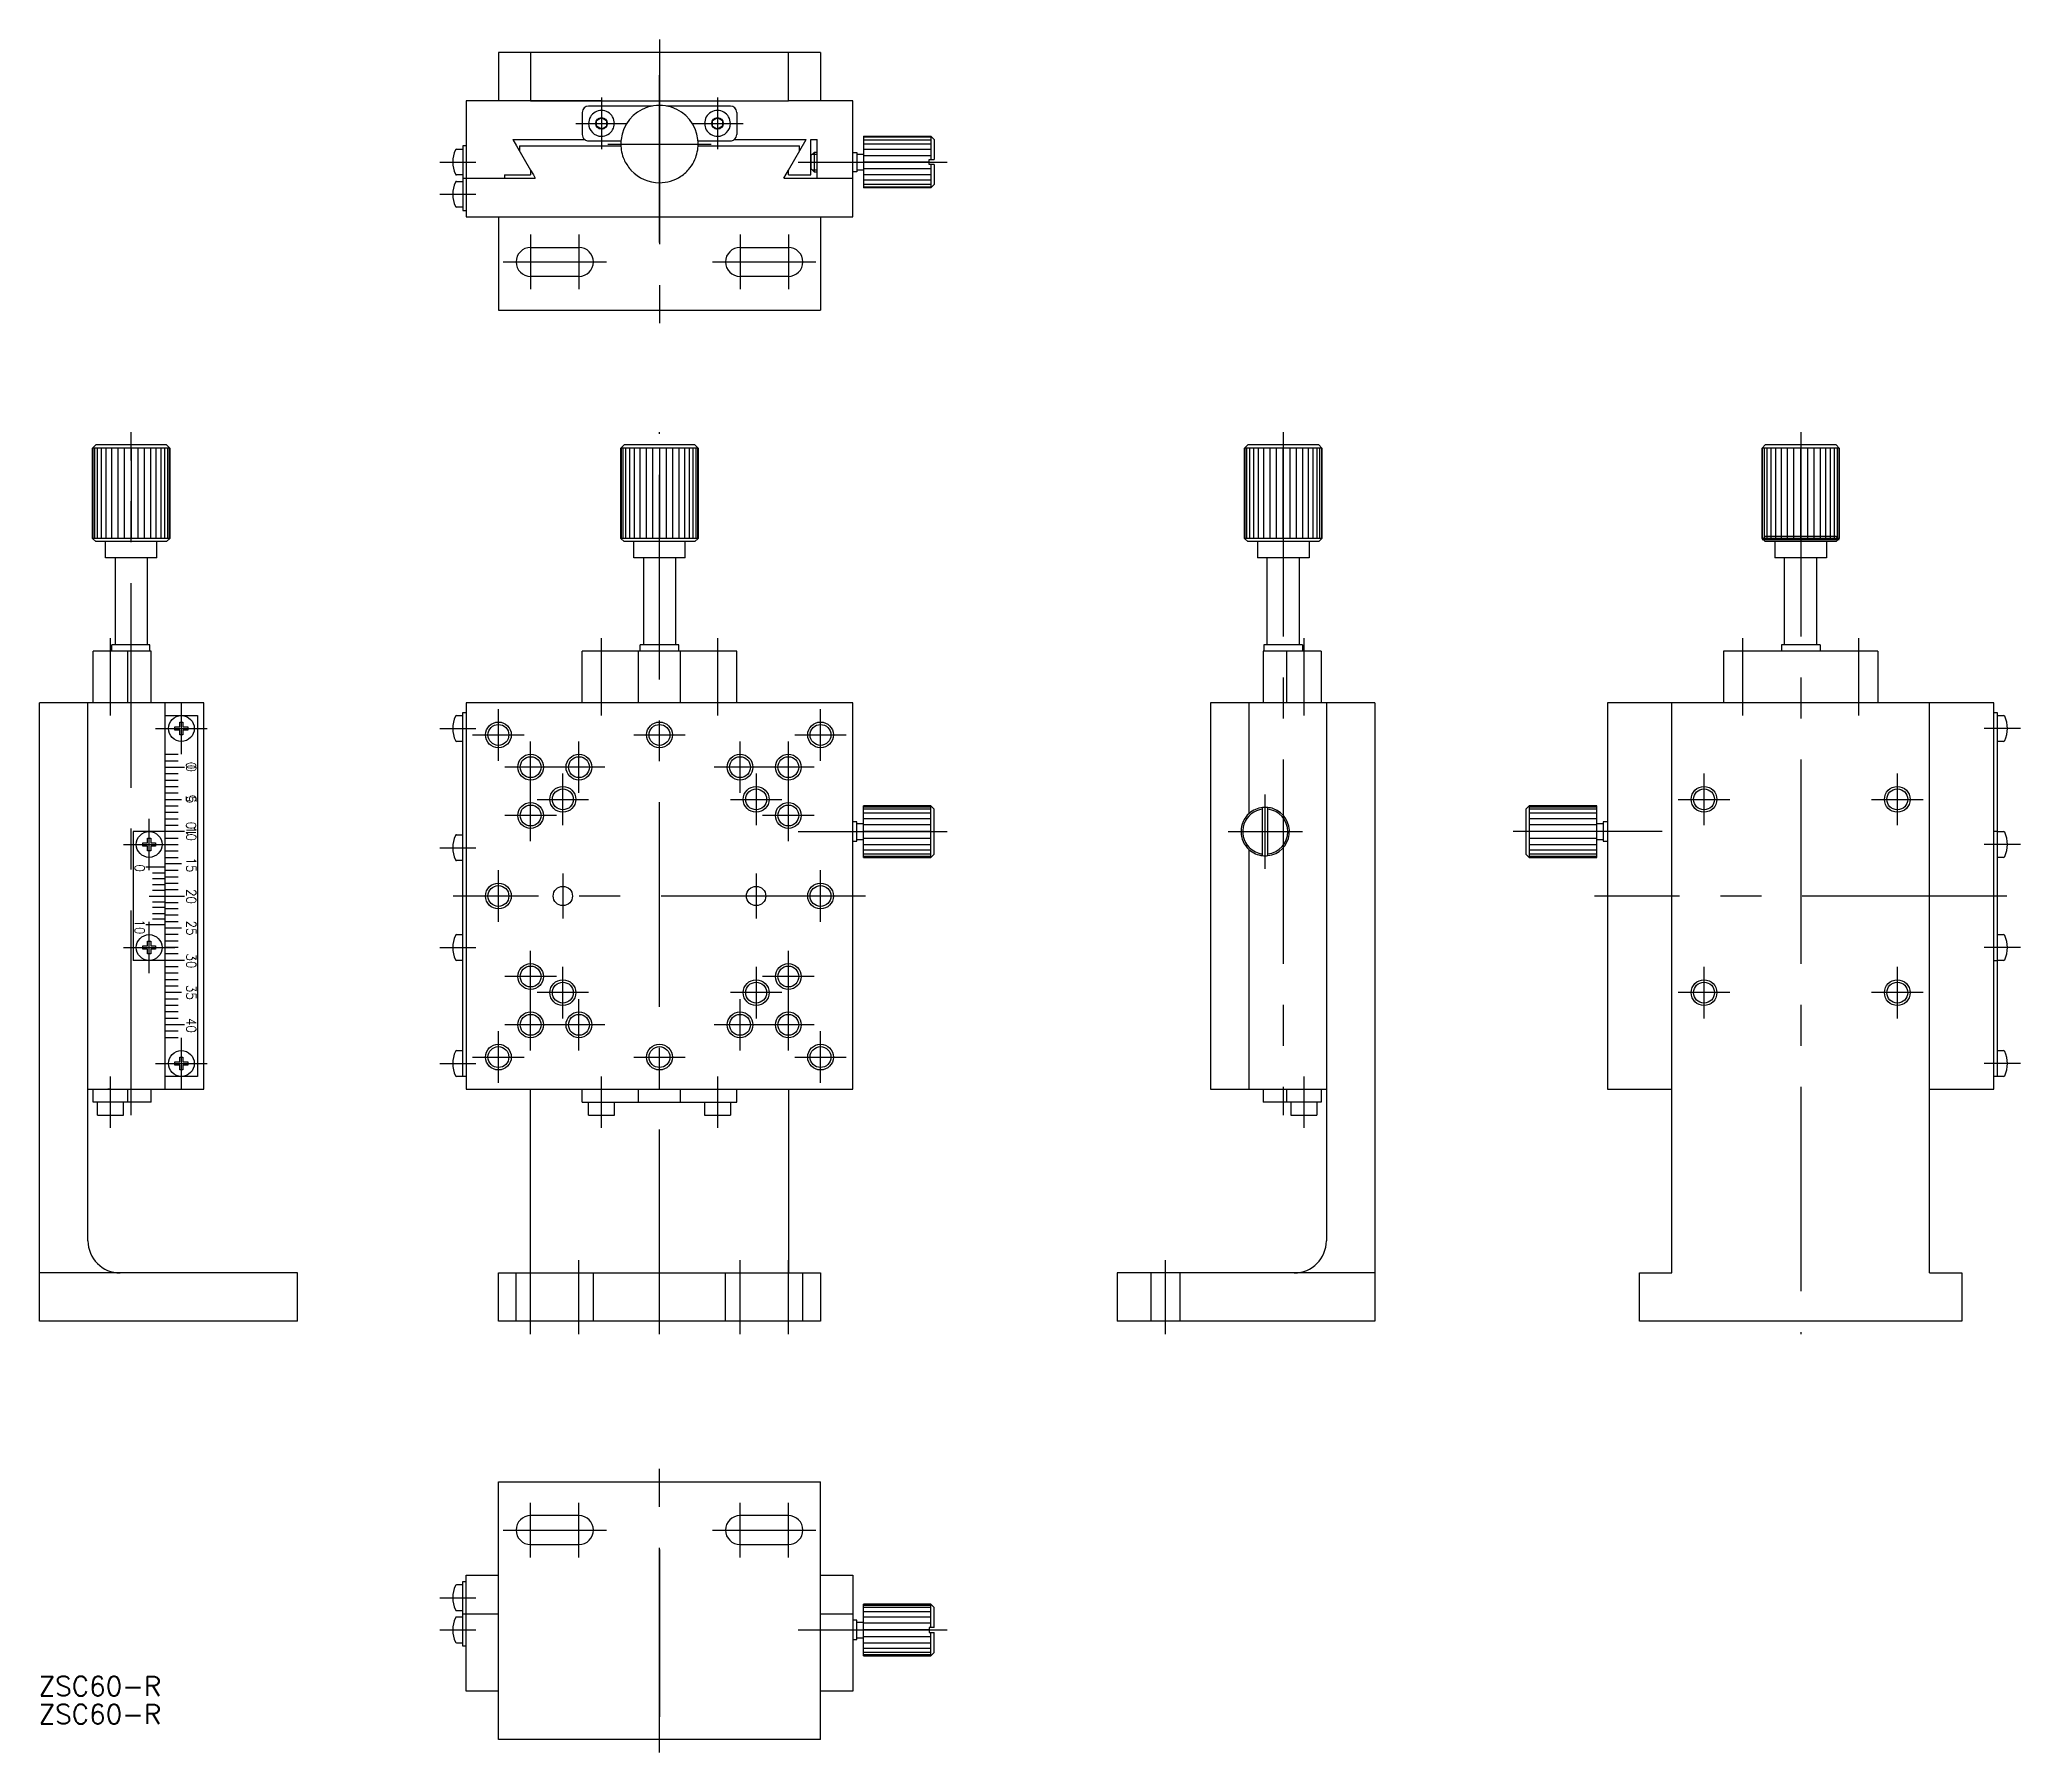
# Model space of a CAD drawing. Extents: x -96 to 211, y -133 to 133.
import ezdxf

# ---------------------------------------------------------------- set-up
doc = ezdxf.new("R2010")
doc.units = 0
doc.linetypes.add('CENTER', pattern=[50.8, 31.75, -6.35, 6.35, -6.35])
doc.linetypes.add('DASHED', pattern=[19.05, 12.7, -6.35])
doc.layers.get('0').update_dxf_attribs({"linetype": 'CONTINUOUS'})
doc.layers.add('CENTER', color=1, linetype='CENTER')
doc.styles.add('CONVERTER_1', font='txt.shx', dxfattribs={"width": 0.9})
doc.styles.get("Standard").update_dxf_attribs({"font": 'txt.shx', "height": 3, "bigfont": 'bigfont.shx'})

msp = doc.modelspace()

# ---------------------------------------------------------------- linework, layer by layer
at = {"color": 7, "linetype": 'CONTINUOUS'}
for p, q in [((25, 130.9), (-25, 130.9)), ((-25, 130.9), (-25, 123.4)), ((-20, 130.9), (-20, 123.4)), ((20, 123.4), (20, 130.9)), ((25, 130.9), (25, 123.4)), ((-20, 123.4), (-30, 123.4)), ((-30, 123.4), (-30, 110.9)), ((-20, 123.4), (20, 123.4)), ((-9, 123.4), (-20, 123.4)), ((30, 123.4), (20, 123.4)), ((30, 111.4), (30, 123.4)), ((-12, 121.6), (-12, 118.2)), ((-1.09, 122.6), (-11, 122.6)), ((-9.78, 120.35), (-9, 120.8)), ((-9.78, 119.45), (-9.78, 120.35)), ((-9, 120.8), (-8.22, 120.35)), ((-8.22, 120.35), (-8.22, 119.45)), ((11, 122.6), (1.09, 122.6)), ((8.22, 120.35), (9, 120.8)), ((8.22, 119.45), (8.22, 120.35)), ((9, 120.8), (9.78, 120.35)), ((9.78, 120.35), (9.78, 119.45)), ((12, 121.6), (12, 118.2)), ((-22.75, 117.4), (-11.6, 117.4)), ((-22.75, 117.4), (-22.17, 116.4)), ((-11, 117.2), (-5.96, 117.2)), ((-9, 119), (-9.78, 119.45)), ((-9, 119), (-8.22, 119.45)), ((5.96, 117.2), (11, 117.2)), ((8.22, 119.45), (9, 119)), ((9.78, 119.45), (9, 119)), ((11.6, 117.4), (22.75, 117.4)), ((20, 112.64), (22.75, 117.4)), ((23.5, 111.9), (23.5, 117.4)), ((23.5, 117.4), (24.5, 117.4)), ((24.5, 111.4), (24.5, 117.4)), ((31.64, 117.9), (42.14, 117.9)), ((31.64, 117.9), (31.64, 115.13)), ((42.14, 117.77), (31.64, 117.77)), ((31.64, 117.37), (42.14, 117.37)), ((42.14, 117.9), (42.14, 114.3)), ((42.64, 117.4), (42.14, 117.9)), ((42.64, 117.4), (42.64, 114.3)), ((-31.49, 115.9), (-30.5, 115.9)), ((-30.5, 116.4), (-30.5, 111.4)), ((-30, 116.4), (-30.5, 116.4)), ((-22.17, 116.4), (-20, 112.64)), ((-21.75, 116.4), (-6, 116.4)), ((-21.75, 116.4), (-21.75, 115.67)), ((6, 116.4), (21.75, 116.4)), ((21.75, 115.67), (21.75, 116.4)), ((24, 115.4), (23.5, 114.9)), ((23.5, 114.9), (23.5, 112.9)), ((23.5, 113.9), (23.5, 114.9)), ((24, 115.4), (24, 112.4)), ((24.5, 115.4), (24, 115.4)), ((30, 115.4), (30.64, 115.4)), ((30.64, 115.4), (30.64, 112.4)), ((30.64, 115.13), (31.64, 115.13)), ((31.64, 116.73), (42.14, 116.73)), ((31.64, 115.9), (42.14, 115.9)), ((31.64, 115.13), (31.64, 113.9)), ((31.64, 114.94), (42.14, 114.94)), ((41.84, 113.9), (31.64, 113.9)), ((31.64, 113.9), (31.64, 112.68)), ((41.84, 114.3), (42.64, 114.3)), ((41.84, 113.9), (41.84, 114.3)), ((41.84, 113.5), (41.84, 113.9)), ((-30.5, 111.9), (-31.49, 111.9)), ((-31.49, 110.9), (-30.5, 110.9)), ((-30.5, 111.4), (-30.5, 106.4)), ((-30.5, 111.4), (-19.29, 111.4)), ((-30, 110.9), (-30, 109.4)), ((-24.04, 111.9), (-20, 111.9)), ((-24.04, 111.9), (-24.04, 111.4)), ((-20, 112.64), (-19.58, 111.9)), ((-20, 112.64), (-20, 111.9)), ((-19.58, 111.9), (-19.29, 111.4)), ((19.29, 111.4), (20, 112.64)), ((19.29, 111.4), (30, 111.4)), ((20, 111.9), (20, 112.64)), ((20, 111.9), (23.5, 111.9)), ((23.5, 112.9), (24, 112.4)), ((24, 112.4), (24.5, 112.4)), ((30.64, 112.4), (30, 112.4)), ((30, 111.9), (30, 112.4)), ((30, 105.4), (30, 111.4)), ((30.64, 112.68), (31.64, 112.68)), ((42.14, 112.87), (31.64, 112.87)), ((31.64, 112.68), (31.64, 110.04)), ((42.14, 111.9), (31.64, 111.9)), ((42.14, 111.07), (31.64, 111.07)), ((42.64, 113.5), (41.84, 113.5)), ((42.14, 113.5), (42.14, 109.9)), ((42.64, 113.5), (42.64, 110.4)), ((-30, 109.4), (-30, 105.4)), ((42.14, 110.44), (31.64, 110.44)), ((31.64, 110.04), (42.14, 110.04)), ((31.64, 110.04), (31.64, 109.9)), ((42.14, 109.9), (31.64, 109.9)), ((42.14, 109.9), (42.64, 110.4)), ((-30.5, 106.9), (-31.49, 106.9)), ((-30.5, 106.4), (-30, 106.4)), ((-30, 105.4), (30, 105.4)), ((-25, 105.4), (-25, 90.9)), ((25, 105.4), (25, 90.9)), ((-20, 100.65), (-12.5, 100.65)), ((12.5, 100.65), (20, 100.65)), ((-12.5, 96.15), (-20, 96.15)), ((20, 96.15), (12.5, 96.15)), ((-25, 90.9), (25, 90.9)), ((-87.51, 70), (-88.01, 69.5)), ((-88.01, 55.5), (-88.01, 69.5)), ((-87.92, 69.5), (-88.01, 69.5)), ((-87.92, 55.5), (-87.92, 69.5)), ((-87.65, 69.5), (-87.92, 69.5)), ((-87.65, 55.5), (-87.65, 69.5)), ((-87.21, 69.5), (-87.65, 69.5)), ((-84.21, 70), (-87.51, 70)), ((-87.21, 55.5), (-87.21, 69.5)), ((-86.61, 69.5), (-87.21, 69.5)), ((-86.61, 55.5), (-86.61, 69.5)), ((-85.87, 69.5), (-86.61, 69.5)), ((-85.87, 55.5), (-85.87, 69.5)), ((-85.01, 69.5), (-85.87, 69.5)), ((-85.01, 55.5), (-85.01, 69.5)), ((-84.03, 69.5), (-85.01, 69.5)), ((-84.01, 70), (-84.21, 70)), ((-84.03, 55.5), (-84.03, 69.5)), ((-83.06, 69.5), (-84.03, 69.5)), ((-80.01, 70), (-84.01, 70)), ((-83.06, 55.5), (-83.06, 69.5)), ((-82.01, 69.5), (-83.06, 69.5)), ((-82.01, 69.5), (-82.01, 55.5)), ((-76.01, 69.5), (-82.01, 69.5)), ((-80.97, 69.5), (-80.97, 55.5)), ((-76.51, 70), (-80.01, 70)), ((-79.99, 69.5), (-79.99, 55.5)), ((-79.01, 69.5), (-79.01, 55.5)), ((-78.16, 69.5), (-78.16, 55.5)), ((-77.42, 69.5), (-77.42, 55.5)), ((-76.82, 69.5), (-76.82, 55.5)), ((-76.51, 70), (-76.01, 69.5)), ((-76.38, 69.5), (-76.38, 55.5)), ((-76.11, 69.5), (-76.11, 55.5)), ((-76.01, 69.5), (-76.01, 55.5)), ((-76.01, 55.5), (-76.01, 69.5)), ((-5.5, 70), (-6, 69.5)), ((-6, 55.5), (-6, 69.5)), ((-5.91, 69.5), (-6, 69.5)), ((-5.91, 55.5), (-5.91, 69.5)), ((-5.64, 69.5), (-5.91, 69.5)), ((-5.64, 55.5), (-5.64, 69.5)), ((-5.2, 69.5), (-5.64, 69.5)), ((-2.2, 70), (-5.5, 70)), ((-5.2, 55.5), (-5.2, 69.5)), ((-4.6, 69.5), (-5.2, 69.5)), ((-4.6, 55.5), (-4.6, 69.5)), ((-3.86, 69.5), (-4.6, 69.5)), ((-3.86, 55.5), (-3.86, 69.5)), ((-3, 69.5), (-3.86, 69.5)), ((-3, 55.5), (-3, 69.5)), ((-2.02, 69.5), (-3, 69.5)), ((-2, 70), (-2.2, 70)), ((-2.02, 55.5), (-2.02, 69.5)), ((-1.04, 69.5), (-2.02, 69.5)), ((2, 70), (-2, 70)), ((-1.04, 55.5), (-1.04, 69.5)), ((0, 69.5), (-1.04, 69.5)), ((0, 69.5), (0, 55.5)), ((6, 69.5), (0, 69.5)), ((1.04, 69.5), (1.04, 55.5)), ((5.5, 70), (2, 70)), ((2.02, 69.5), (2.02, 55.5)), ((3, 69.5), (3, 55.5)), ((3.86, 69.5), (3.86, 55.5)), ((4.6, 69.5), (4.6, 55.5)), ((5.2, 69.5), (5.2, 55.5)), ((5.5, 70), (6, 69.5)), ((5.64, 69.5), (5.64, 55.5)), ((5.91, 69.5), (5.91, 55.5)), ((6, 55.5), (6, 69.5)), ((6, 69.5), (6, 55.5)), ((90.82, 69.5), (91.32, 70)), ((90.82, 69.5), (90.82, 55.5)), ((90.82, 55.5), (90.82, 69.5)), ((96.82, 69.5), (90.82, 69.5)), ((90.91, 55.5), (90.91, 69.5)), ((91.18, 55.5), (91.18, 69.5)), ((94.82, 70), (91.32, 70)), ((91.63, 55.5), (91.63, 69.5)), ((92.23, 55.5), (92.23, 69.5)), ((92.97, 55.5), (92.97, 69.5)), ((93.82, 55.5), (93.82, 69.5)), ((94.8, 55.5), (94.8, 69.5)), ((98.82, 70), (94.82, 70)), ((95.78, 55.5), (95.78, 69.5)), ((96.82, 55.5), (96.82, 69.5)), ((97.86, 69.5), (96.82, 69.5)), ((97.86, 69.5), (97.86, 55.5)), ((98.84, 69.5), (97.86, 69.5)), ((99.02, 70), (98.82, 70)), ((98.84, 69.5), (98.84, 55.5)), ((99.82, 69.5), (98.84, 69.5)), ((102.32, 70), (99.02, 70)), ((99.82, 69.5), (99.82, 55.5)), ((100.68, 69.5), (99.82, 69.5)), ((100.68, 69.5), (100.68, 55.5)), ((101.42, 69.5), (100.68, 69.5)), ((101.42, 69.5), (101.42, 55.5)), ((102.02, 69.5), (101.42, 69.5)), ((102.02, 69.5), (102.02, 55.5)), ((102.46, 69.5), (102.02, 69.5)), ((102.82, 69.5), (102.32, 70)), ((102.46, 69.5), (102.46, 55.5)), ((102.73, 69.5), (102.46, 69.5)), ((102.73, 69.5), (102.73, 55.5)), ((102.82, 69.5), (102.73, 69.5)), ((102.82, 69.5), (102.82, 55.5)), ((171.13, 69.5), (171.63, 70)), ((177.13, 69.5), (171.13, 69.5)), ((171.13, 69.5), (171.13, 55.5)), ((171.13, 55.5), (171.13, 69.5)), ((171.22, 55.5), (171.22, 69.5)), ((171.49, 55.5), (171.49, 69.5)), ((175.13, 70), (171.63, 70)), ((171.94, 55.5), (171.94, 69.5)), ((172.54, 55.5), (172.54, 69.5)), ((173.28, 55.5), (173.28, 69.5)), ((174.13, 55.5), (174.13, 69.5)), ((175.11, 55.5), (175.11, 69.5)), ((179.13, 70), (175.13, 70)), ((176.09, 55.5), (176.09, 69.5)), ((177.13, 55.5), (177.13, 69.5)), ((178.17, 69.5), (177.13, 69.5)), ((178.17, 69.5), (178.17, 55.5)), ((179.15, 69.5), (178.17, 69.5)), ((179.33, 70), (179.13, 70)), ((179.15, 69.5), (179.15, 55.5)), ((180.13, 69.5), (179.15, 69.5)), ((182.63, 70), (179.33, 70)), ((180.13, 69.5), (180.13, 55.5)), ((180.99, 69.5), (180.13, 69.5)), ((180.99, 69.5), (180.99, 55.5)), ((181.73, 69.5), (180.99, 69.5)), ((181.73, 69.5), (181.73, 55.5)), ((182.33, 69.5), (181.73, 69.5)), ((182.33, 69.5), (182.33, 55.5)), ((182.77, 69.5), (182.33, 69.5)), ((183.13, 69.5), (182.63, 70)), ((182.77, 69.5), (182.77, 55.5)), ((183.04, 69.5), (182.77, 69.5)), ((183.04, 69.5), (183.04, 55.5)), ((183.13, 69.5), (183.04, 69.5)), ((183.13, 69.5), (183.13, 55.5)), ((-88.01, 55.5), (-87.51, 55)), ((-87.92, 55.5), (-88.01, 55.5)), ((-87.65, 55.5), (-87.92, 55.5)), ((-87.21, 55.5), (-87.65, 55.5)), ((-86.61, 55.5), (-87.21, 55.5)), ((-85.87, 55.5), (-86.61, 55.5)), ((-85.01, 55.5), (-85.87, 55.5)), ((-84.03, 55.5), (-85.01, 55.5)), ((-83.06, 55.5), (-84.03, 55.5)), ((-82.01, 55.5), (-83.06, 55.5)), ((-76.01, 55.5), (-82.01, 55.5)), ((-76.51, 55), (-76.01, 55.5)), ((-5.91, 55.5), (-6, 55.5)), ((-6, 55.5), (-5.5, 55)), ((-5.64, 55.5), (-5.91, 55.5)), ((-5.2, 55.5), (-5.64, 55.5)), ((-4.6, 55.5), (-5.2, 55.5)), ((-3.86, 55.5), (-4.6, 55.5)), ((-3, 55.5), (-3.86, 55.5)), ((-2.02, 55.5), (-3, 55.5)), ((-1.04, 55.5), (-2.02, 55.5)), ((0, 55.5), (-1.04, 55.5)), ((6, 55.5), (0, 55.5)), ((5.5, 55), (6, 55.5)), ((96.82, 55.5), (90.82, 55.5)), ((90.82, 55.5), (91.32, 55)), ((97.86, 55.5), (96.82, 55.5)), ((98.84, 55.5), (97.86, 55.5)), ((99.82, 55.5), (98.84, 55.5)), ((100.68, 55.5), (99.82, 55.5)), ((101.42, 55.5), (100.68, 55.5)), ((102.02, 55.5), (101.42, 55.5)), ((102.46, 55.5), (102.02, 55.5)), ((102.32, 55), (102.82, 55.5)), ((102.73, 55.5), (102.46, 55.5)), ((102.82, 55.5), (102.73, 55.5)), ((171.13, 55.3), (171.63, 55.8)), ((177.13, 55.5), (171.13, 55.5)), ((171.13, 55.5), (171.63, 55)), ((175.13, 55.8), (171.63, 55.8)), ((179.13, 55.8), (175.13, 55.8)), ((178.17, 55.5), (177.13, 55.5)), ((179.15, 55.5), (178.17, 55.5)), ((179.33, 55.8), (179.13, 55.8)), ((180.13, 55.5), (179.15, 55.5)), ((182.63, 55.8), (179.33, 55.8)), ((180.99, 55.5), (180.13, 55.5)), ((181.73, 55.5), (180.99, 55.5)), ((182.33, 55.5), (181.73, 55.5)), ((182.77, 55.5), (182.33, 55.5)), ((183.13, 55.3), (182.63, 55.8)), ((182.63, 55), (183.13, 55.5)), ((183.04, 55.5), (182.77, 55.5)), ((183.13, 55.5), (183.04, 55.5)), ((-76.51, 55), (-87.51, 55)), ((-78.01, 55), (-86.01, 55)), ((-86.01, 52.5), (-86.01, 55)), ((-78.01, 52.5), (-86.01, 52.5)), ((-84.51, 52.5), (-86.01, 52.5)), ((-84.51, 52.5), (-84.51, 39)), ((-79.51, 52.5), (-84.51, 52.5)), ((-79.51, 52.5), (-79.51, 39)), ((-78.01, 52.5), (-79.51, 52.5)), ((-78.01, 52.5), (-78.01, 55)), ((-78.01, 52.5), (-78.01, 55)), ((5.5, 55), (-5.5, 55)), ((-4, 52.5), (-4, 55)), ((4, 52.5), (-4, 52.5)), ((-2.5, 52.5), (-4, 52.5)), ((-2.5, 52.5), (-2.5, 39)), ((2.5, 52.5), (2.5, 39)), ((4, 52.5), (2.5, 52.5)), ((4, 52.5), (4, 55)), ((4, 52.5), (4, 55)), ((102.32, 55), (91.32, 55)), ((100.82, 55), (92.82, 55)), ((92.82, 55), (92.82, 52.5)), ((92.82, 55), (92.82, 52.5)), ((100.82, 52.5), (92.82, 52.5)), ((94.32, 52.5), (92.82, 52.5)), ((94.32, 39), (94.32, 52.5)), ((99.32, 52.5), (94.32, 52.5)), ((99.32, 39), (99.32, 52.5)), ((100.82, 52.5), (99.32, 52.5)), ((100.82, 55), (100.82, 52.5)), ((177.13, 55.3), (171.13, 55.3)), ((182.63, 55), (171.63, 55)), ((181.13, 55), (173.13, 55)), ((173.13, 55), (173.13, 52.5)), ((173.13, 55), (173.13, 52.5)), ((181.13, 52.5), (173.13, 52.5)), ((174.63, 52.5), (173.13, 52.5)), ((174.63, 39), (174.63, 52.5)), ((179.63, 52.5), (174.63, 52.5)), ((178.17, 55.3), (177.13, 55.3)), ((179.15, 55.3), (178.17, 55.3)), ((180.13, 55.3), (179.15, 55.3)), ((179.63, 39), (179.63, 52.5)), ((181.13, 52.5), (179.63, 52.5)), ((180.99, 55.3), (180.13, 55.3)), ((181.73, 55.3), (180.99, 55.3)), ((181.13, 55), (181.13, 52.5)), ((182.33, 55.3), (181.73, 55.3)), ((182.77, 55.3), (182.33, 55.3)), ((183.04, 55.3), (182.77, 55.3)), ((183.13, 55.3), (183.04, 55.3)), ((-87.91, 30), (-87.91, 38)), ((-82.51, 38), (-87.91, 38)), ((-79.11, 39), (-85.01, 39)), ((-85.01, 38), (-85.01, 39)), ((-82.51, 30), (-82.51, 38)), ((-78.91, 38), (-82.51, 38)), ((-79.11, 38), (-79.11, 39)), ((-78.91, 30), (-78.91, 38)), ((-4, 38), (-12, 38)), ((-12, 30), (-12, 38)), ((-3, 38), (-4, 38)), ((-3.25, 30), (-3.25, 38)), ((-2.5, 39), (-3, 39)), ((-3, 38), (-3, 39)), ((-2.5, 38), (-3, 38)), ((2.5, 39), (-2.5, 39)), ((2.5, 38), (-2.5, 38)), ((3, 39), (2.5, 39)), ((4, 38), (2.5, 38)), ((3, 38), (3, 39)), ((3.25, 30), (3.25, 38)), ((12, 38), (4, 38)), ((12, 30), (12, 38)), ((93.72, 38), (93.72, 30)), ((97.32, 38), (93.72, 38)), ((99.82, 39), (93.82, 39)), ((93.82, 39), (93.82, 38)), ((97.32, 38), (97.32, 30)), ((102.72, 38), (97.32, 38)), ((99.82, 39), (99.82, 38)), ((102.72, 38), (102.72, 30)), ((165.13, 38), (165.13, 30)), ((173.13, 38), (165.13, 38)), ((174.63, 38), (173.13, 38)), ((174.63, 39), (174.13, 39)), ((174.13, 39), (174.13, 38)), ((179.63, 39), (174.63, 39)), ((179.63, 38), (174.63, 38)), ((180.13, 39), (179.63, 39)), ((180.13, 38), (179.63, 38)), ((180.13, 39), (180.13, 38)), ((181.13, 38), (180.13, 38)), ((189.13, 38), (181.13, 38)), ((189.13, 38), (189.13, 30)), ((-78.91, 30), (-78.91, 32)), ((93.72, 32), (93.72, 30)), ((-96.21, -66), (-96.21, 30)), ((-88.71, 30), (-96.21, 30)), ((-88.71, -53.5), (-88.71, 30)), ((-88.71, -30), (-88.71, 30)), ((-78.91, 30), (-88.71, 30)), ((-78.11, 30), (-88.71, 30)), ((-87.91, 30), (-88.71, 30)), ((-70.71, 30), (-78.71, 30)), ((-76.71, 18.5), (-76.71, 30)), ((-76.71, 28), (-71.71, 28)), ((-71.71, 28), (-71.71, -28)), ((-70.71, -30), (-70.71, 30)), ((-31.49, 28), (-30.5, 28)), ((-30.5, -28), (-30.5, 28.5)), ((-30.5, 28.5), (-30, 28.5)), ((-30, 30), (-30, -30)), ((-14, 30), (-30, 30)), ((20, 30), (-20, 30)), ((-12, 30), (-14, 30)), ((-10, 30), (-12, 30)), ((-5, 30), (-10, 30)), ((-4, 30), (-5, 30)), ((-3, 30), (-4, 30)), ((-2.5, 30), (-3, 30)), ((2.5, 30), (-2.5, 30)), ((3, 30), (2.5, 30)), ((4, 30), (3, 30)), ((10, 30), (4, 30)), ((12, 30), (10, 30)), ((14, 30), (12, 30)), ((30, 30), (14, 30)), ((30, -30), (30, 30)), ((85.52, 30), (85.52, -30)), ((93.72, 30), (85.52, 30)), ((91.52, 12.81), (91.52, 30)), ((103.52, 30), (93.72, 30)), ((103.52, 30), (93.72, 30)), ((103.52, 30), (102.72, 30)), ((103.52, 30), (102.72, 30)), ((103.52, 30), (103.52, -53.5)), ((103.52, 30), (103.52, -30)), ((103.52, 30), (103.52, -30)), ((111.02, 30), (103.52, 30)), ((111.02, 30), (111.02, -66)), ((207.13, 30), (147.13, 30)), ((147.13, 30), (147.13, -30)), ((157.13, -30), (157.13, 30)), ((197.13, -30), (197.13, 30)), ((207.13, -30), (207.13, 30)), ((207.13, 28.5), (207.63, 28.5)), ((207.63, 28.5), (207.63, -28)), ((207.63, 28), (208.62, 28)), ((-75.21, 25.75), (-75.21, 26.25)), ((-75.21, 26.25), (-74.46, 26.25)), ((-74.46, 25.75), (-75.21, 25.75)), ((-74.46, 26.25), (-74.46, 27)), ((-74.46, 27), (-73.96, 27)), ((-74.46, 25), (-74.46, 25.75)), ((-73.96, 25), (-74.46, 25)), ((-73.96, 27), (-73.96, 26.25)), ((-73.96, 26.25), (-73.21, 26.25)), ((-73.21, 25.75), (-73.96, 25.75)), ((-73.96, 25.75), (-73.96, 25)), ((-73.21, 26.25), (-73.21, 25.75)), ((-76.71, 22), (-74.71, 22)), ((-30.5, 24), (-31.49, 24)), ((208.62, 24), (207.63, 24)), ((-76.71, 21), (-74.71, 21)), ((-76.71, 20), (-73.71, 20)), ((-76.71, 19), (-74.71, 19)), ((-76.71, 6.5), (-76.71, 18.5)), ((-76.71, 18), (-74.71, 18)), ((-76.71, 17), (-74.71, 17)), ((-76.71, 16), (-74.71, 16)), ((-76.71, 15), (-74.21, 15)), ((-76.71, 14), (-74.71, 14)), ((-76.71, 13), (-74.71, 13)), ((42.14, 14), (31.64, 14)), ((31.64, 6), (31.64, 14)), ((31.64, 13.86), (42.14, 13.86)), ((42.14, 13.46), (31.64, 13.46)), ((42.14, 12.83), (31.64, 12.83)), ((42.14, 6), (42.14, 14)), ((42.14, 14), (42.64, 13.5)), ((42.64, 6.5), (42.64, 13.5)), ((93.62, 6.26), (93.62, 13.74)), ((94.42, 6.26), (94.42, 13.74)), ((134.49, 13.5), (134.99, 14)), ((134.49, 13.5), (134.49, 6.5)), ((134.99, 14), (134.99, 6)), ((145.49, 14), (134.99, 14)), ((134.99, 13.86), (145.49, 13.86)), ((145.49, 13.46), (134.99, 13.46)), ((145.49, 12.83), (134.99, 12.83)), ((145.49, 6), (145.49, 14)), ((-81.71, 10), (-81.71, -10)), ((-73.71, 10), (-81.71, 10)), ((-76.71, 12), (-74.71, 12)), ((-76.71, 11), (-74.71, 11)), ((-31.49, 9.5), (-30.5, 9.5)), ((30.64, 11.5), (30, 11.5)), ((30.64, 8.5), (30.64, 11.5)), ((30.64, 11.23), (31.64, 11.23)), ((42.14, 12), (31.64, 12)), ((42.14, 11.04), (31.64, 11.04)), ((42.14, 10), (31.64, 10)), ((145.49, 12), (134.99, 12)), ((145.49, 11.04), (134.99, 11.04)), ((145.49, 10), (134.99, 10)), ((145.49, 11.23), (146.49, 11.23)), ((146.49, 11.5), (146.49, 8.5)), ((147.13, 11.5), (146.49, 11.5)), ((207.63, 10), (207.13, 10)), ((207.63, 10), (208.62, 10)), ((-80.21, 7.75), (-80.21, 8.25)), ((-80.21, 8.25), (-79.46, 8.25)), ((-79.46, 7.75), (-80.21, 7.75)), ((-79.46, 9), (-78.96, 9)), ((-79.46, 8.25), (-79.46, 9)), ((-79.46, 7), (-79.46, 7.75)), ((-78.96, 7), (-79.46, 7)), ((-78.96, 9), (-78.96, 8.25)), ((-78.96, 8.25), (-78.21, 8.25)), ((-78.21, 7.75), (-78.96, 7.75)), ((-78.96, 7.75), (-78.96, 7)), ((-78.21, 8.25), (-78.21, 7.75)), ((-76.71, 9), (-74.71, 9)), ((-76.71, 8), (-74.71, 8)), ((-76.71, 7), (-74.71, 7)), ((-76.71, -7.5), (-76.71, 6.5)), ((30, 8.5), (30.64, 8.5)), ((30.64, 8.78), (31.64, 8.78)), ((31.64, 8.96), (42.14, 8.96)), ((31.64, 8), (42.14, 8)), ((31.64, 7.17), (42.14, 7.17)), ((31.64, 6.54), (42.14, 6.54)), ((42.64, 6.5), (42.14, 6)), ((91.52, -30), (91.52, 7.19)), ((134.99, 6), (134.49, 6.5)), ((134.99, 8.96), (145.49, 8.96)), ((134.99, 8), (145.49, 8)), ((134.99, 7.17), (145.49, 7.17)), ((134.99, 6.54), (145.49, 6.54)), ((145.49, 8.78), (146.49, 8.78)), ((146.49, 8.5), (147.13, 8.5)), ((-76.71, 4.5), (-79.71, 4.5)), ((-78.71, 3.6), (-76.71, 3.6)), ((-76.71, 6), (-74.71, 6)), ((-74.21, 5), (-76.71, 5)), ((-76.71, 4), (-74.71, 4)), ((-30.5, 5.5), (-31.49, 5.5)), ((42.14, 6.14), (31.64, 6.14)), ((31.64, 6), (42.14, 6)), ((145.49, 6.14), (134.99, 6.14)), ((134.99, 6), (145.49, 6)), ((208.62, 6), (207.63, 6)), ((-79.21, 0), (-76.71, 0)), ((-78.71, 2.7), (-76.71, 2.7)), ((-78.71, 1.8), (-76.71, 1.8)), ((-78.71, 0.9), (-76.71, 0.9)), ((-76.71, 3), (-74.71, 3)), ((-76.71, 2), (-74.71, 2)), ((-76.71, 1), (-74.71, 1)), ((-76.71, 0), (-73.71, 0)), ((-78.71, -0.9), (-76.71, -0.9)), ((-76.71, -1.8), (-78.71, -1.8)), ((-78.71, -2.7), (-76.71, -2.7)), ((-76.71, -1), (-74.71, -1)), ((-74.71, -2), (-76.71, -2)), ((-74.71, -3), (-76.71, -3)), ((-76.71, -4.5), (-79.71, -4.5)), ((-76.71, -3.6), (-78.71, -3.6)), ((-74.71, -4), (-76.71, -4)), ((-74.21, -5), (-76.71, -5)), ((-74.71, -6), (-76.71, -6)), ((-31.49, -6), (-30.5, -6)), ((207.63, -6), (208.62, -6)), ((-80.21, -8.25), (-80.21, -7.75)), ((-80.21, -7.75), (-79.46, -7.75)), ((-79.46, -8.25), (-80.21, -8.25)), ((-79.46, -7), (-78.96, -7)), ((-79.46, -7.75), (-79.46, -7)), ((-79.46, -9), (-79.46, -8.25)), ((-78.96, -9), (-79.46, -9)), ((-78.96, -7), (-78.96, -7.75)), ((-78.96, -7.75), (-78.21, -7.75)), ((-78.21, -8.25), (-78.96, -8.25)), ((-78.96, -8.25), (-78.96, -9)), ((-78.21, -7.75), (-78.21, -8.25)), ((-74.71, -7), (-76.71, -7)), ((-76.71, -17.5), (-76.71, -7.5)), ((-74.71, -8), (-76.71, -8)), ((-74.71, -9), (-76.71, -9)), ((-73.71, -10), (-81.71, -10)), ((-74.71, -11), (-76.71, -11)), ((-74.71, -12), (-76.71, -12)), ((-30.5, -10), (-31.49, -10)), ((207.13, -10), (207.63, -10)), ((208.62, -10), (207.63, -10)), ((-74.71, -13), (-76.71, -13)), ((-74.71, -14), (-76.71, -14)), ((-74.21, -15), (-76.71, -15)), ((-74.71, -16), (-76.71, -16)), ((-74.71, -17), (-76.71, -17)), ((-76.71, -30), (-76.71, -17.5)), ((-74.71, -18), (-76.71, -18)), ((-74.71, -19), (-76.71, -19)), ((-73.71, -20), (-76.71, -20)), ((-74.71, -21), (-76.71, -21)), ((-74.71, -22), (-76.71, -22)), ((-31.49, -24), (-30.5, -24)), ((207.63, -24), (208.62, -24)), ((-75.21, -25.75), (-74.46, -25.75)), ((-75.21, -26.25), (-75.21, -25.75)), ((-74.46, -26.25), (-75.21, -26.25)), ((-74.46, -25.75), (-74.46, -25)), ((-74.46, -25), (-73.96, -25)), ((-74.46, -27), (-74.46, -26.25)), ((-73.96, -27), (-74.46, -27)), ((-73.96, -25), (-73.96, -25.75)), ((-73.96, -25.75), (-73.21, -25.75)), ((-73.96, -26.25), (-73.96, -27)), ((-73.21, -26.25), (-73.96, -26.25)), ((-73.21, -25.75), (-73.21, -26.25)), ((-88.71, -30), (-70.71, -30)), ((-88.71, -30), (-87.91, -30)), ((-87.91, -32), (-87.91, -30)), ((-87.91, -30), (-85.01, -30)), ((-86.01, -30), (-85.31, -30)), ((-85.31, -30), (-85.61, -30)), ((-85.21, -30), (-78.91, -30)), ((-85.21, -30), (-85.21, -30)), ((-82.51, -32), (-82.51, -30)), ((-78.91, -32), (-78.91, -30)), ((-78.91, -32), (-78.91, -30)), ((-71.71, -28), (-76.71, -28)), ((-30.5, -28), (-31.49, -28)), ((-30, -28), (-30.5, -28)), ((-30, -30), (-5, -30)), ((-20, -58.5), (-20, -30)), ((-12, -32), (-12, -30)), ((-5, -30), (-3.5, -30)), ((-3.5, -30), (-3.25, -30)), ((-3.25, -32), (-3.25, -30)), ((-3.25, -30), (3.25, -30)), ((3.25, -32), (3.25, -30)), ((3.25, -30), (3.5, -30)), ((3.5, -30), (5, -30)), ((5, -30), (20, -30)), ((10, -30), (12, -30)), ((12, -32), (12, -30)), ((12, -30), (14, -30)), ((20, -30), (20, -58.5)), ((20, -30), (25, -30)), ((25, -30), (30, -30)), ((85.52, -30), (89.52, -30)), ((89.52, -30), (100.42, -30)), ((93.72, -30), (93.72, -32)), ((93.72, -30), (93.72, -32)), ((93.72, -30), (100.02, -30)), ((97.32, -30), (97.32, -32)), ((99.82, -30), (102.72, -30)), ((102.72, -30), (103.52, -30)), ((102.72, -30), (102.72, -32)), ((147.13, -30), (157.13, -30)), ((157.13, -58.5), (157.13, -30)), ((197.13, -30), (207.13, -30)), ((197.13, -58.5), (197.13, -30)), ((207.63, -28), (207.13, -28)), ((208.62, -28), (207.63, -28)), ((-85.21, -32), (-87.91, -32)), ((-87.21, -34), (-87.21, -32)), ((-78.91, -32), (-85.21, -32)), ((-83.21, -34), (-83.21, -32)), ((-12, -32), (-5, -32)), ((-11, -34), (-11, -32)), ((-7, -34), (-7, -32)), ((-5, -32), (-3.5, -32)), ((-3.5, -32), (-3.25, -32)), ((-3.25, -32), (3.25, -32)), ((3.25, -32), (3.5, -32)), ((3.5, -32), (5, -32)), ((5, -32), (12, -32)), ((7, -32), (7, -34)), ((11, -32), (12, -32)), ((11, -32), (11, -34)), ((100.02, -32), (93.72, -32)), ((98.02, -32), (98.02, -34)), ((102.72, -32), (100.02, -32)), ((102.02, -32), (102.02, -34)), ((-87.21, -34), (-85.21, -34)), ((-85.21, -34), (-83.21, -34)), ((-11, -34), (-7, -34)), ((7, -34), (11, -34)), ((98.02, -34), (100.02, -34)), ((100.02, -34), (102.02, -34)), ((-56.21, -58.5), (-96.21, -58.5)), ((-56.21, -66), (-56.21, -58.5)), ((-25, -58.5), (20, -58.5)), ((-25, -66), (-25, -58.5)), ((20, -58.5), (25, -58.5)), ((25, -58.5), (25, -66)), ((111.02, -58.5), (71.02, -58.5)), ((71.02, -58.5), (71.02, -66)), ((152.13, -58.5), (157.13, -58.5)), ((152.13, -66), (152.13, -58.5)), ((197.13, -58.5), (202.13, -58.5)), ((202.13, -58.5), (202.13, -66)), ((-56.21, -66), (-96.21, -66)), ((25, -66), (-25, -66)), ((111.02, -66), (71.02, -66)), ((202.13, -66), (152.13, -66)), ((-25, -130.9), (-25, -90.9)), ((-25, -90.9), (25, -90.9)), ((25, -130.9), (25, -90.9)), ((-12.5, -96.15), (-20, -96.15)), ((20, -96.15), (12.5, -96.15)), ((-20, -100.65), (-12.5, -100.65)), ((12.5, -100.65), (20, -100.65)), ((-30.5, -106.9), (-31.49, -106.9)), ((-30.5, -106.4), (-30, -106.4)), ((-30.5, -111.4), (-30.5, -106.4)), ((-30, -105.4), (-25, -105.4)), ((-30, -109.4), (-30, -105.4)), ((25, -105.4), (30, -105.4)), ((30, -105.4), (30, -111.4)), ((-30, -110.9), (-30, -109.4)), ((42.14, -109.9), (31.64, -109.9)), ((31.64, -110.04), (31.64, -109.9)), ((31.64, -110.04), (42.14, -110.04)), ((31.64, -112.68), (31.64, -110.04)), ((42.14, -110.44), (31.64, -110.44)), ((42.14, -113.5), (42.14, -109.9)), ((42.14, -109.9), (42.64, -110.4)), ((42.64, -113.5), (42.64, -110.4)), ((-31.49, -110.9), (-30.5, -110.9)), ((-30.5, -111.9), (-31.49, -111.9)), ((-30.5, -111.4), (-25, -111.4)), ((-30.5, -116.4), (-30.5, -111.4)), ((-30, -123.4), (-30, -110.9)), ((25, -111.4), (30, -111.4)), ((30, -111.4), (30, -123.4)), ((30, -111.9), (30, -112.4)), ((30.64, -112.4), (30, -112.4)), ((30.64, -115.4), (30.64, -112.4)), ((30.64, -112.68), (31.64, -112.68)), ((42.14, -111.07), (31.64, -111.07)), ((42.14, -111.9), (31.64, -111.9)), ((31.64, -113.9), (31.64, -112.68)), ((42.14, -112.87), (31.64, -112.87)), ((41.84, -113.5), (41.84, -113.9)), ((42.64, -113.5), (41.84, -113.5)), ((-31.49, -115.9), (-30.5, -115.9)), ((-30, -116.4), (-30.5, -116.4)), ((30, -115.4), (30.64, -115.4)), ((30.64, -115.13), (31.64, -115.13)), ((41.84, -113.9), (31.64, -113.9)), ((31.64, -115.13), (31.64, -113.9)), ((31.64, -114.94), (42.14, -114.94)), ((31.64, -117.9), (31.64, -115.13)), ((31.64, -115.9), (42.14, -115.9)), ((31.64, -116.73), (42.14, -116.73)), ((41.84, -113.9), (41.84, -114.3)), ((41.84, -114.3), (42.64, -114.3)), ((42.14, -117.9), (42.14, -114.3)), ((42.64, -117.4), (42.64, -114.3)), ((31.64, -117.37), (42.14, -117.37)), ((42.14, -117.77), (31.64, -117.77)), ((31.64, -117.9), (42.14, -117.9)), ((42.64, -117.4), (42.14, -117.9)), ((-25, -123.4), (-30, -123.4)), ((30, -123.4), (25, -123.4)), ((25, -130.9), (-25, -130.9))]:
    msp.add_line(p, q, dxfattribs=at)
at = {"color": 3, "linetype": 'CONTINUOUS'}
for p, q in [((23.73, 115.13), (24.5, 115.13)), ((23.73, 112.67), (24.5, 112.67))]:
    msp.add_line(p, q, dxfattribs=at)
at = {"color": 3, "linetype": 'DASHED'}
for p, q in [((-22.25, -66), (-22.25, -58.5)), ((-10.25, -66), (-10.25, -58.5)), ((10.25, -66), (10.25, -58.5)), ((22.25, -66), (22.25, -58.5)), ((76.27, -58.5), (76.27, -66)), ((80.77, -58.5), (80.77, -66))]:
    msp.add_line(p, q, dxfattribs=at)
at = {"color": 7, "linetype": 'CONTINUOUS'}
for centre, radius in [((-9, 119.9), 0.9), ((9, 119.9), 0.9), ((-74.21, 26), 2), ((-25, 25), 1.62), ((0, 25), 1.62), ((25, 25), 1.62), ((-20, 20), 1.62), ((-12.5, 20), 1.62), ((12.5, 20), 1.62), ((20, 20), 1.62), ((-15, 15), 1.62), ((15, 15), 1.62), ((162.13, 15), 1.62), ((192.13, 15), 1.62), ((-20, 12.5), 1.62), ((20, 12.5), 1.62), ((-79.21, 8), 2), ((-25, 0), 1.62), ((-15, 0), 1.5), ((15, 0), 1.5), ((25, 0), 1.62), ((-79.21, -8), 2), ((-20, -12.5), 1.62), ((20, -12.5), 1.62), ((-15, -15), 1.62), ((15, -15), 1.62), ((162.13, -15), 1.62), ((192.13, -15), 1.62), ((-20, -20), 1.62), ((-12.5, -20), 1.62), ((12.5, -20), 1.62), ((20, -20), 1.62), ((-74.21, -26), 2), ((-25, -25), 1.62), ((0, -25), 1.62), ((25, -25), 1.62)]:
    msp.add_circle(centre, radius, dxfattribs=at)
at = {"color": 3, "linetype": 'CONTINUOUS'}
for centre in [(-25, 25), (0, 25), (25, 25), (-20, 20), (-12.5, 20), (12.5, 20), (20, 20), (-15, 15), (-15, 15), (15, 15), (15, 15), (162.13, 15), (192.13, 15), (-20, 12.5), (20, 12.5), (-25, 0), (25, 0), (-20, -12.5), (20, -12.5), (-15, -15), (15, -15), (162.13, -15), (192.13, -15), (-20, -20), (-12.5, -20), (12.5, -20), (20, -20), (-25, -25), (0, -25), (25, -25)]:
    msp.add_circle(centre, 2, dxfattribs=at)
at = {"color": 7, "linetype": 'CONTINUOUS'}
for centre, radius, start, end in [((-11, 121.6), 1, 90, 180), ((-9, 119.9), 2, 150, 180), ((-9, 119.9), 2, 90, 150), ((-9, 119.9), 2, 30, 90), ((-9, 119.9), 2, 330, 30), ((0, 116.7), 6, 108.1949, 173.3002), ((0, 116.7), 6, 71.8051, 108.1949), ((0, 116.7), 6, 6.6998, 71.8051), ((9, 119.9), 2, 150, 210), ((9, 119.9), 2, 90, 150), ((9, 119.9), 2, 30, 90), ((9, 119.9), 2, 0, 30), ((11, 121.6), 1, 0, 90), ((-11, 118.2), 1, 180, 233.1301), ((-11, 118.2), 1, 233.1301, 270), ((-9, 119.9), 2, 180, 270), ((-9, 119.9), 2, 270, 330), ((0, 116.7), 6, 173.3002, 178.0898), ((0, 116.7), 6, 178.0898, 180), ((0, 116.7), 6, 0, 6.6998), ((9, 119.9), 2, 210, 270), ((9, 119.9), 2, 270, 0), ((11, 118.2), 1, 270, 306.8699), ((11, 118.2), 1, 306.8699, 0), ((-27.75, 113.9), 4.35, 154.3284, 205.6716), ((-31.49, 115.7), 0.2, 90, 154.3284), ((0, 116.7), 6, 180, 203.5565), ((0, 116.7), 6, 203.5565, 212.231), ((0, 116.7), 6, 321.9269, 336.4435), ((0, 116.7), 6, 336.4435, 0), ((-27.75, 108.9), 4.35, 154.3284, 205.6716), ((-31.49, 112.1), 0.2, 205.6716, 270), ((-31.49, 110.7), 0.2, 90, 154.3284), ((0, 116.7), 6, 212.231, 221.8103), ((0, 116.7), 6, 221.8103, 223.1047), ((0, 116.7), 6, 223.1047, 270), ((0, 116.7), 6, 270, 303.5573), ((0, 116.7), 6, 303.5573, 321.9269), ((-31.49, 107.1), 0.2, 205.6716, 270), ((-20, 98.4), 2.25, 90, 270), ((-12.5, 98.4), 2.25, 270, 90), ((12.5, 98.4), 2.25, 90, 270), ((20, 98.4), 2.25, 270, 90), ((-27.75, 26), 4.35, 154.3284, 205.6716), ((-31.49, 27.8), 0.2, 90, 154.3284), ((208.62, 27.8), 0.2, 25.6716, 90), ((204.88, 26), 4.35, 334.3284, 25.6716), ((-31.49, 24.2), 0.2, 205.6716, 270), ((208.62, 24.2), 0.2, 270, 334.3284), ((94.02, 10), 3.76, 131.6518, 228.3482), ((94.02, 10), 3.5, 96.5624, 225), ((94.02, 10), 3.76, 96.1042, 131.6518), ((94.02, 10), 3.76, 83.8958, 96.1042), ((94.02, 10), 3.76, 70.1725, 83.8958), ((94.02, 10), 3.76, 276.1042, 70.1725), ((94.02, 10), 3.5, 276.5624, 83.4376), ((-27.75, 7.5), 4.35, 154.3284, 205.6716), ((-31.49, 9.3), 0.2, 90, 154.3284), ((208.62, 9.8), 0.2, 25.6716, 90), ((204.88, 8), 4.35, 334.3284, 25.6716), ((94.02, 10), 3.76, 228.3482, 263.8958), ((94.02, 10), 3.5, 225, 263.4376), ((94.02, 10), 3.76, 263.8958, 276.1042), ((-31.49, 5.7), 0.2, 205.6716, 270), ((208.62, 6.2), 0.2, 270, 334.3284), ((-27.75, -8), 4.35, 154.3284, 205.6716), ((-31.49, -6.2), 0.2, 90, 154.3284), ((208.62, -6.2), 0.2, 25.6716, 90), ((204.88, -8), 4.35, 334.3284, 25.6716), ((-31.49, -9.8), 0.2, 205.6716, 270), ((208.62, -9.8), 0.2, 270, 334.3284), ((-27.75, -26), 4.35, 154.3284, 205.6716), ((-31.49, -24.2), 0.2, 90, 154.3284), ((208.62, -24.2), 0.2, 25.6716, 90), ((204.88, -26), 4.35, 334.3284, 25.6716), ((-31.49, -27.8), 0.2, 205.6716, 270), ((208.62, -27.8), 0.2, 270, 334.3284), ((-83.71, -53.5), 5, 180, 270), ((98.52, -53.5), 5, 270, 0), ((-20, -98.4), 2.25, 90, 270), ((-12.5, -98.4), 2.25, 270, 90), ((12.5, -98.4), 2.25, 90, 270), ((20, -98.4), 2.25, 270, 90), ((-27.75, -108.9), 4.35, 154.3284, 205.6716), ((-31.49, -107.1), 0.2, 90, 154.3284), ((-27.75, -113.9), 4.35, 154.3284, 205.6716), ((-31.49, -110.7), 0.2, 205.6716, 270), ((-31.49, -112.1), 0.2, 90, 154.3284), ((-31.49, -115.7), 0.2, 205.6716, 270)]:
    msp.add_arc(centre, radius, start, end, dxfattribs=at)
at = {"layer": 'CENTER', "color": 1, "linetype": 'CENTER'}
for p, q in [((0, 132.9), (0, 88.9)), ((0, 101.4), (0, 127.4)), ((-9, 123.9), (-9, 115.9)), ((9, 123.9), (9, 115.9)), ((-13, 119.9), (-5, 119.9)), ((5, 119.9), (13, 119.9)), ((-34.1, 113.9), (-28.5, 113.9)), ((-8, 116.7), (8, 116.7)), ((21.5, 113.9), (44.64, 113.9)), ((-34.1, 108.9), (-28.5, 108.9)), ((-20, 102.65), (-20, 94.15)), ((-12.5, 102.65), (-12.5, 94.15)), ((12.5, 102.65), (12.5, 94.15)), ((20, 102.65), (20, 94.15)), ((-24.25, 98.4), (-8.25, 98.4)), ((8.25, 98.4), (24.25, 98.4)), ((-82.01, -34), (-82.01, 72)), ((0, -68), (0, 72)), ((96.82, 72), (96.82, -34)), ((177.13, 72), (177.13, -68)), ((-85.21, 28), (-85.21, 40)), ((-9, 28), (-9, 40)), ((9, 40), (9, 28)), ((100.02, 40), (100.02, 28)), ((168.13, 28), (168.13, 40)), ((186.13, 40), (186.13, 28)), ((-74.21, 22), (-74.21, 30)), ((-25, 21), (-25, 29)), ((25, 21), (25, 29)), ((-78.21, 26), (-70.21, 26)), ((-34.1, 26), (-28.5, 26)), ((-29, 25), (-21, 25)), ((-4, 25), (4, 25)), ((21, 25), (29, 25)), ((211.23, 26), (205.63, 26)), ((-20, 8.5), (-20, 24)), ((-12.5, 16), (-12.5, 24)), ((12.5, 16), (12.5, 24)), ((20, 8.5), (20, 24)), ((-8.5, 20), (-24, 20)), ((-15, 11), (-15, 19)), ((24, 20), (8.5, 20)), ((15, 19), (15, 11)), ((162.13, 11), (162.13, 19)), ((192.13, 19), (192.13, 11)), ((94.02, 4.24), (94.02, 15.76)), ((-16, 12.5), (-24, 12.5)), ((-19, 15), (-11, 15)), ((11, 15), (19, 15)), ((24, 12.5), (16, 12.5)), ((158.13, 15), (166.13, 15)), ((188.13, 15), (196.13, 15)), ((-79.21, 4), (-79.21, 12)), ((21.5, 10), (44.64, 10)), ((88.26, 10), (99.78, 10)), ((155.63, 10), (132.49, 10)), ((-83.21, 8), (-75.21, 8)), ((-34.1, 7.5), (-28.5, 7.5)), ((211.23, 8), (205.63, 8)), ((-25, -4), (-25, 4)), ((-15, 3.5), (-15, -3.5)), ((15, 3.5), (15, -3.5)), ((25, -4), (25, 4)), ((32, 0), (-32, 0)), ((209.13, 0), (145.13, 0)), ((-79.21, -12), (-79.21, -4)), ((-83.21, -8), (-75.21, -8)), ((-34.1, -8), (-28.5, -8)), ((-20, -24), (-20, -8.5)), ((20, -24), (20, -8.5)), ((211.23, -8), (205.63, -8)), ((-15, -19), (-15, -11)), ((15, -11), (15, -19)), ((162.13, -19), (162.13, -11)), ((192.13, -11), (192.13, -19)), ((-16, -12.5), (-24, -12.5)), ((-11, -15), (-19, -15)), ((19, -15), (11, -15)), ((24, -12.5), (16, -12.5)), ((166.13, -15), (158.13, -15)), ((196.13, -15), (188.13, -15)), ((-12.5, -24), (-12.5, -16)), ((12.5, -24), (12.5, -16)), ((-25, -29), (-25, -21)), ((-8.5, -20), (-24, -20)), ((24, -20), (8.5, -20)), ((25, -29), (25, -21)), ((-74.21, -30), (-74.21, -22)), ((-78.21, -26), (-70.21, -26)), ((-34.1, -26), (-28.5, -26)), ((-29, -25), (-21, -25)), ((-4, -25), (4, -25)), ((21, -25), (29, -25)), ((211.23, -26), (205.63, -26)), ((-85.21, -36), (-85.21, -28)), ((-9, -36), (-9, -28)), ((9, -28), (9, -36)), ((100.02, -28), (100.02, -36)), ((-20, -68), (-20, -56.5)), ((-12.5, -68), (-12.5, -56.5)), ((12.5, -68), (12.5, -56.5)), ((20, -68), (20, -56.5)), ((78.52, -68), (78.52, -56.5)), ((0, -132.9), (0, -88.9)), ((-20, -102.65), (-20, -94.15)), ((-12.5, -102.65), (-12.5, -94.15)), ((12.5, -102.65), (12.5, -94.15)), ((20, -102.65), (20, -94.15)), ((-24.25, -98.4), (-8.25, -98.4)), ((0, -101.4), (0, -127.4)), ((8.25, -98.4), (24.25, -98.4)), ((-34.1, -108.9), (-28.5, -108.9)), ((-34.1, -113.9), (-28.5, -113.9)), ((21.5, -113.9), (44.64, -113.9))]:
    msp.add_line(p, q, dxfattribs=at)

# ---------------------------------------------------------------- texts
at = {"color": 7, "linetype": 'CONTINUOUS', "style": 'CONVERTER_1', "width": 0.9}
for s, rotation, p in [('0', 90, (-71.96, 19.66)), ('0', 270, (-73.43, 20.4)), ('5', 90, (-71.96, 14.55)), ('5', 270, (-73.43, 15.52)), ('10', 90, (-71.96, 9.21)), ('10', 270, (-73.43, 10.85)), ('0', 270, (-81.43, 4.9)), ('15', 270, (-73.43, 5.97)), ('20', 270, (-73.43, 1.08)), ('10', 270, (-81.43, -3.65)), ('25', 270, (-73.43, -3.81)), ('30', 270, (-73.43, -8.92)), ('35', 270, (-73.43, -13.81)), ('40', 270, (-73.43, -18.92))]:
    msp.add_text(s, height=1.5, rotation=rotation, dxfattribs=at).set_placement(p)
at = {"color": 7, "linetype": 'CONTINUOUS'}
for p in [(-96.37, -124.14), (-96.37, -128.48)]:
    msp.add_text('ZSC60-R', height=3, dxfattribs=at).set_placement(p)

doc.saveas('drawing.dxf')
